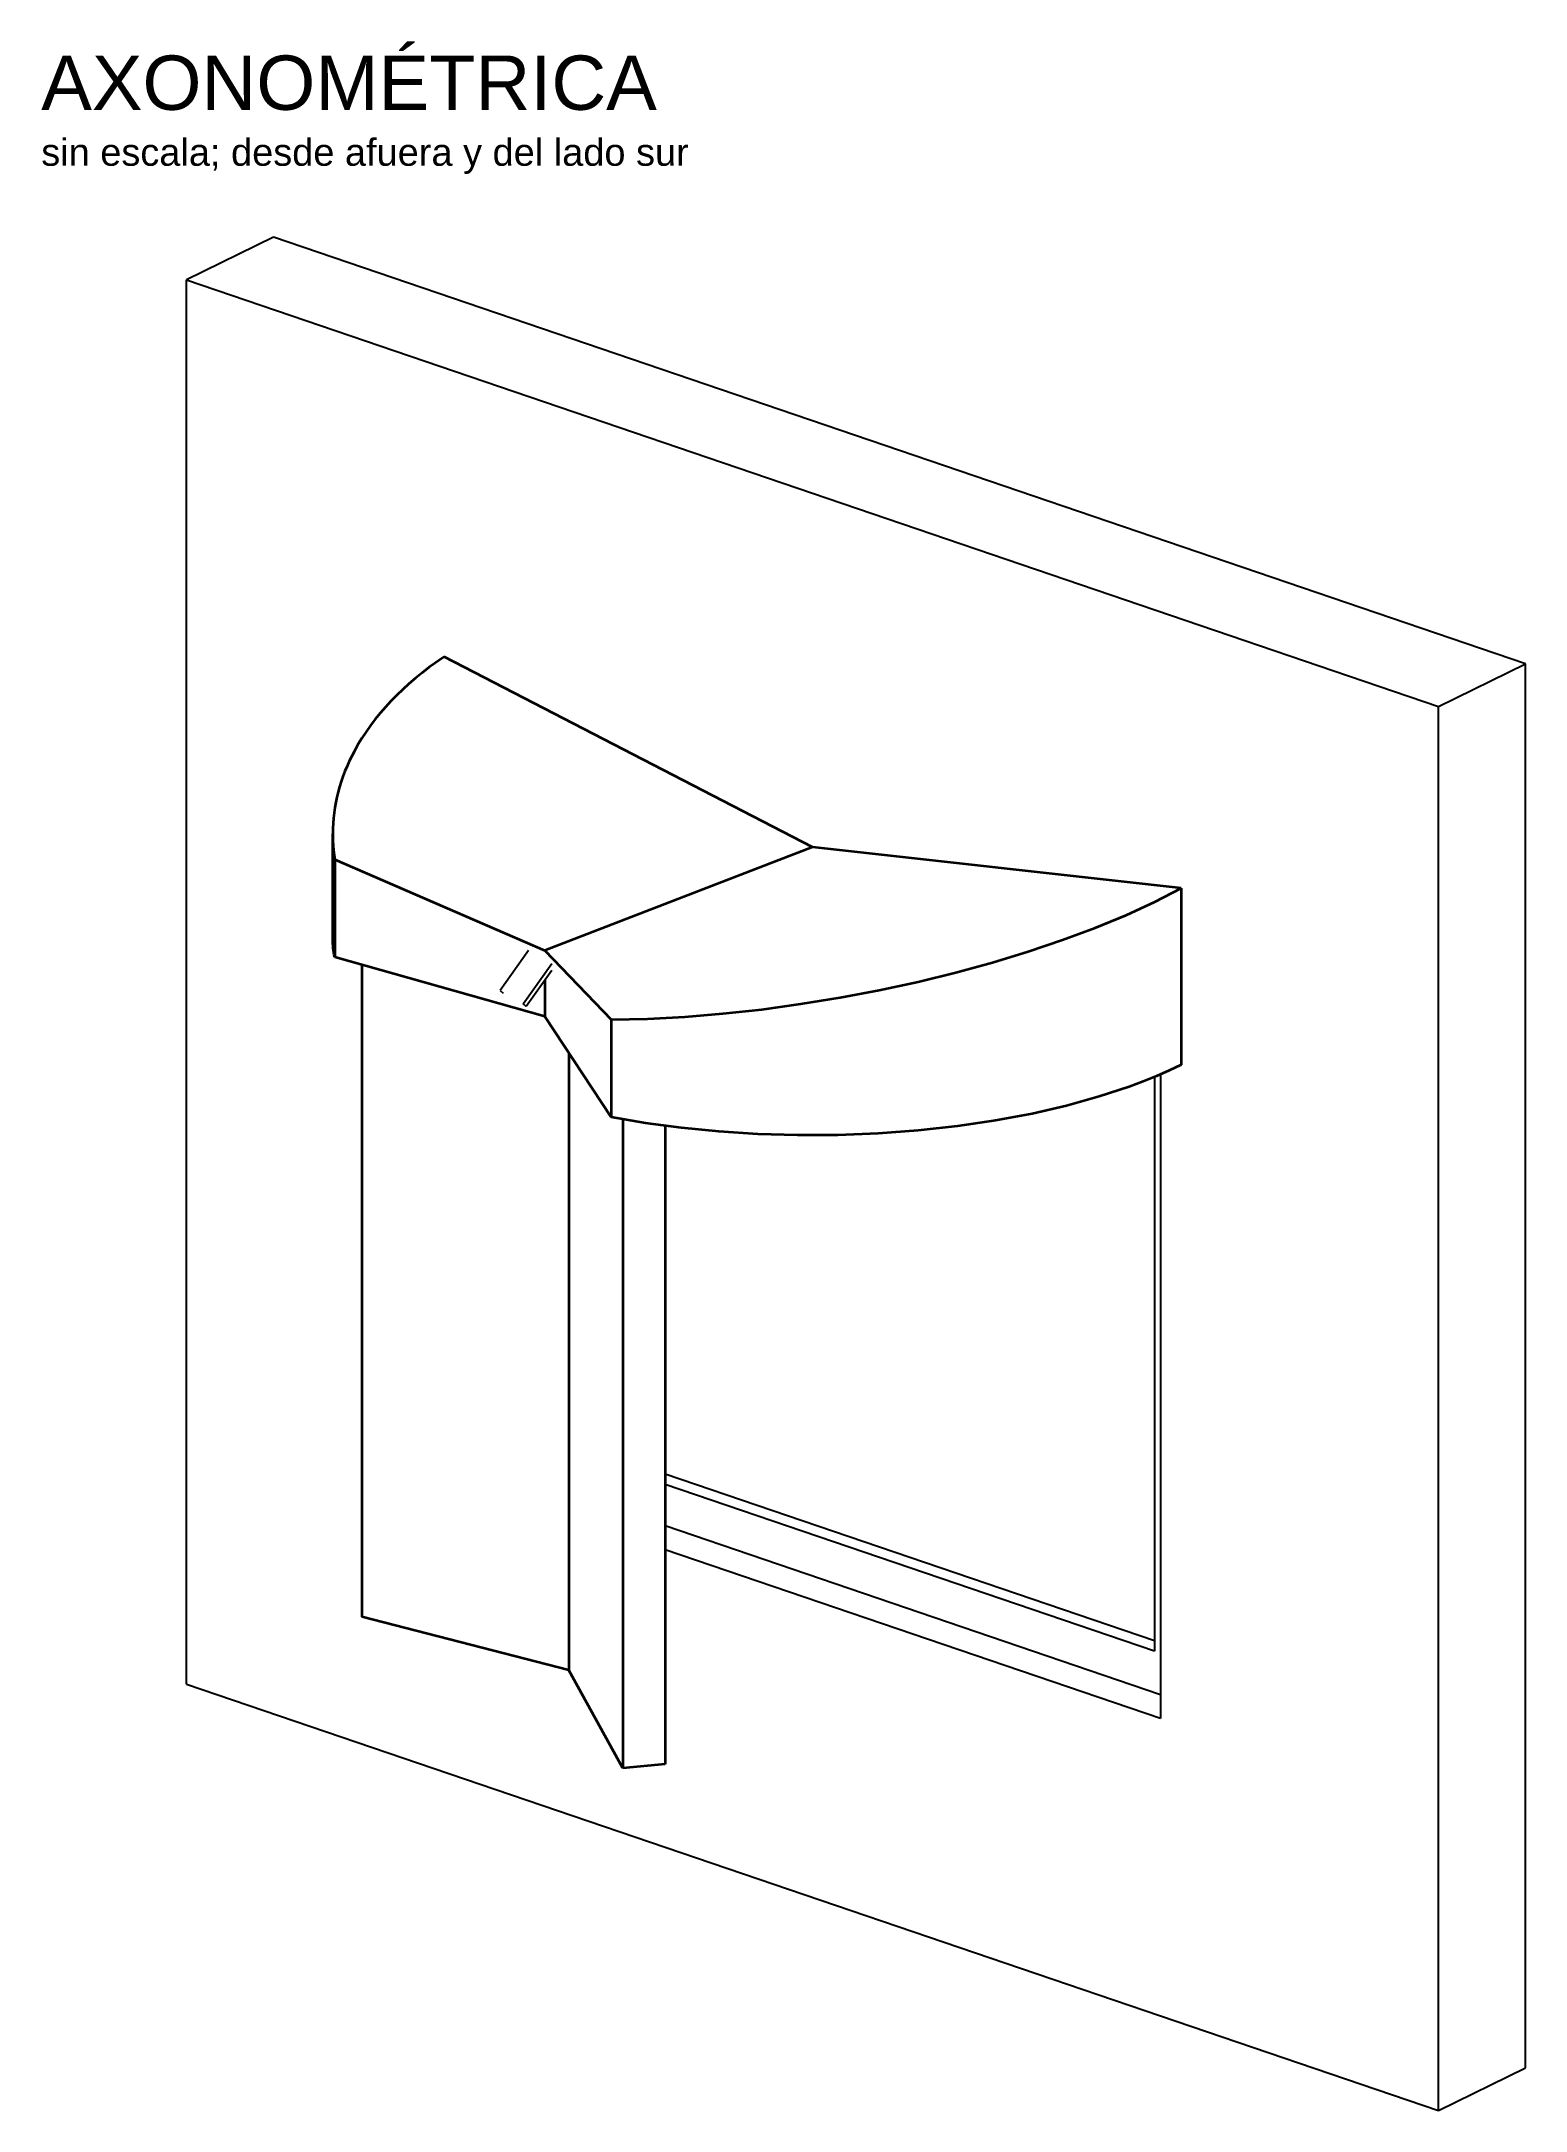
# Model space of a CAD drawing. Header units: millimetres. Extents: x -900 to 739, y 0 to 2286.
import ezdxf

# ---------------------------------------------------------------- set-up
doc = ezdxf.new("R2010")
doc.units = ezdxf.units.MM
for name, color, linetype, true_color in [('CONTEXTO_MURO', 9, 'Continuous', 0x808080), ('CONTEXTO_VENTANA', 9, 'Continuous', 0x808080), ('PROTECTOR_LABIO', 5, 'Continuous', 0x0000ff)]:
    doc.layers.add(name, color=color, linetype=linetype, true_color=true_color)
doc.layers.add('PROTECTOR_CUBIERTA', color=7, linetype='Continuous', lineweight=35)
doc.layers.add('PROTECTOR_LAMINA', color=7, linetype='Continuous', lineweight=35)
doc.layers.add('TEXTO', color=7, linetype='Continuous')
doc.styles.add('PROTECTOR', font='arial.ttf')

msp = doc.modelspace()

# ---------------------------------------------------------------- linework, layer by layer
at = {"layer": 'CONTEXTO_MURO'}
for points in [[(-643.385, 2069.72), (-739.415, 2022.6)], [(739.415, 1598.48), (-643.385, 2069.72)], [(-739.415, 2022.6), (643.385, 1551.36)], [(-739.415, 471.24), (-739.415, 2022.6)], [(643.385, 1551.36), (739.415, 1598.48)], [(739.415, 47.13), (739.415, 1598.48)], [(643.385, 0), (643.385, 1551.36)], [(336.095, 1144.85), (336.095, 433.25)], [(336.095, 433.25), (-210.955, 619.67)], [(-739.415, 471.24), (643.385, 0)], [(643.385, 0), (739.415, 47.13)]]:
    msp.add_lwpolyline(points, dxfattribs=at)
at = {"layer": 'CONTEXTO_VENTANA'}
for points in [[(329.695, 1142.15), (329.695, 507.67)], [(-210.955, 703.63), (329.695, 519.38)], [(329.695, 507.67), (-210.955, 691.92)], [(-210.955, 646.29), (336.095, 459.86)]]:
    msp.add_lwpolyline(points, dxfattribs=at)
at = {"layer": 'PROTECTOR_CUBIERTA'}
for points in [[(-455.175, 1606.27), (-471.455, 1594.66), (-479.195, 1588.69), (-486.665, 1582.6), (-493.865, 1576.41), (-500.775, 1570.12), (-507.415, 1563.72), (-513.775, 1557.23), (-519.845, 1550.64), (-525.635, 1543.96), (-531.135, 1537.19), (-536.335, 1530.34), (-541.255, 1523.4), (-545.865, 1516.39), (-550.185, 1509.3), (-554.205, 1502.14), (-557.075, 1496.59), (-559.775, 1491.02), (-562.275, 1485.41), (-564.605, 1479.78), (-566.745, 1474.13), (-568.695, 1468.45), (-570.465, 1462.74), (-572.045, 1457.02), (-573.445, 1451.28), (-574.655, 1445.52), (-575.685, 1439.74), (-576.525, 1433.95), (-577.175, 1428.14), (-577.645, 1422.33), (-577.925, 1416.5), (-578.015, 1410.67)], [(-48.015, 1396.09), (-455.175, 1606.27)], [(-578.015, 1410.67), (-577.875, 1403.63), (-577.475, 1396.58), (-576.795, 1389.52), (-575.835, 1382.47)], [(-578.015, 1294.19), (-578.015, 1410.67)], [(-48.015, 1396.09), (-343.785, 1281.89)], [(359.145, 1350.67), (-48.015, 1396.09)], [(-575.835, 1382.47), (-575.835, 1274.57)], [(-575.835, 1382.47), (-343.785, 1281.89)], [(-270.375, 1205.35), (-230.435, 1206.31), (-189.265, 1208.54), (-147.135, 1212.02), (-104.295, 1216.74), (-61.005, 1222.66), (-17.635, 1229.74), (25.595, 1237.95), (68.455, 1247.25), (110.145, 1257.46), (150.785, 1268.58), (190.155, 1280.57), (228.075, 1293.37), (264.185, 1306.88), (298.185, 1320.98), (329.895, 1335.6), (359.145, 1350.67)], [(359.145, 1350.67), (359.145, 1155.44)], [(-575.835, 1274.57), (-576.345, 1277), (-576.785, 1279.44), (-577.155, 1281.88), (-577.465, 1284.33), (-577.705, 1286.79), (-577.875, 1289.25), (-577.985, 1291.72), (-578.015, 1294.19)], [(-343.785, 1281.89), (-270.375, 1205.35)], [(-343.785, 1208.89), (-575.835, 1274.57)], [(-343.785, 1248.98), (-343.785, 1208.89)], [(-270.375, 1097.45), (-343.785, 1208.89)], [(-270.375, 1205.35), (-270.375, 1097.45)], [(359.145, 1155.44), (345.855, 1149.17), (331.815, 1143.03), (317.035, 1137.06), (301.515, 1131.27), (268.365, 1120.3), (232.525, 1110.31), (194.275, 1101.43), (153.915, 1093.8), (111.835, 1087.55), (68.455, 1082.75), (24.235, 1079.48), (-20.345, 1077.75), (-64.795, 1077.56), (-108.665, 1078.88), (-151.525, 1081.63), (-192.965, 1085.72), (-232.675, 1091.03), (-270.375, 1097.45)]]:
    msp.add_lwpolyline(points, dxfattribs=at)
at = {"layer": 'PROTECTOR_LABIO'}
for points in [[(-361.705, 1281.88), (-393.235, 1237.57)], [(-367.875, 1222.87), (-336.095, 1267.53)], [(-336.095, 1259.8), (-364.395, 1219.99)], [(-393.235, 1237.57), (-389.755, 1234.69)], [(-364.395, 1219.99), (-367.875, 1222.87)]]:
    msp.add_lwpolyline(points, dxfattribs=at)
at = {"layer": 'PROTECTOR_LAMINA'}
for points in [[(-545.965, 1266.11), (-545.965, 545.63)], [(-317.245, 1168.61), (-317.245, 486.49)], [(-257.785, 1095.15), (-257.785, 378.54)], [(-210.955, 1087.95), (-210.955, 382.85)], [(-317.245, 486.49), (-545.965, 545.63)], [(-257.785, 378.54), (-317.245, 486.49)], [(-210.955, 382.85), (-257.785, 378.54)]]:
    msp.add_lwpolyline(points, dxfattribs=at)

# ---------------------------------------------------------------- texts
at = {"layer": 'TEXTO', "attachment_point": 7, "style": 'PROTECTOR'}
for s, insert, char_height, width in [('AXONOMÉTRICA', (-900, 2209.72), 60, 1475.86957), ('sin escala; desde afuera y del lado sur', (-900, 2139.72), 30, 1483.36957)]:
    msp.add_mtext(s, dxfattribs=dict(at, insert=insert, char_height=char_height, width=width))

doc.saveas('drawing.dxf')
